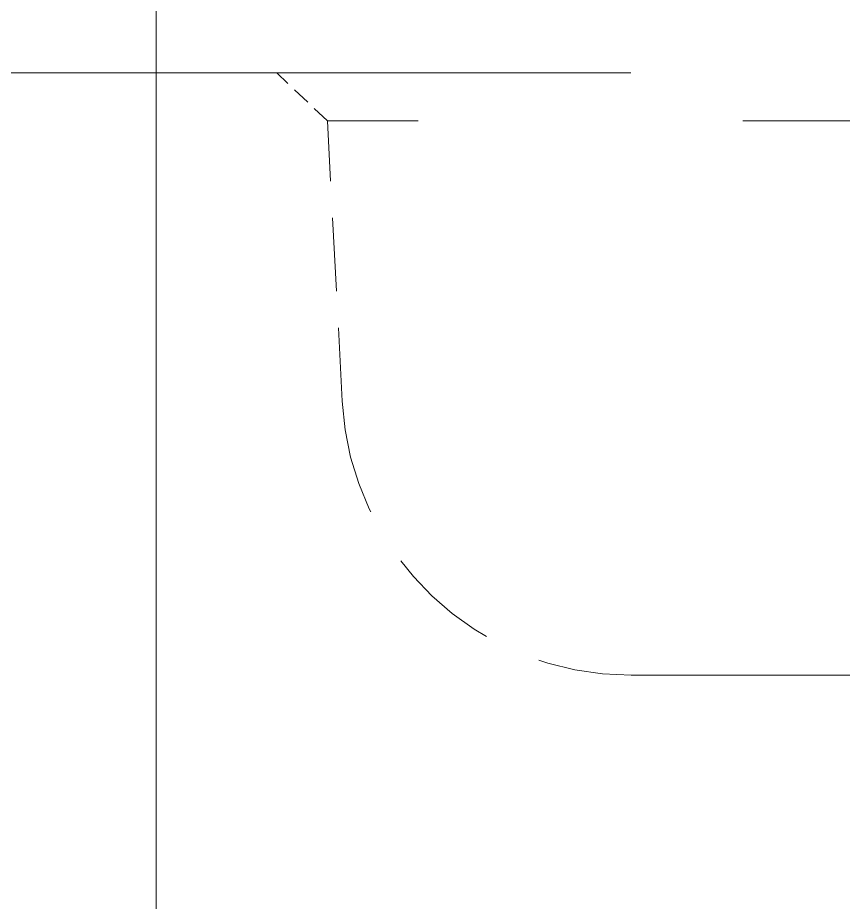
# Model space of a CAD drawing. Header units: millimetres. Extents: x 36 to 2484, y 36 to 1746.
# Drawn here: x 1393.79 to 1410.92, y 990.92 to 1009.27 of the extents above; entities that cross this region are included whole.
import ezdxf

# ---------------------------------------------------------------- set-up
doc = ezdxf.new("R2010")
doc.units = ezdxf.units.MM
doc.header["$LTSCALE"] = 6
doc.linetypes.add('HIDDEN', pattern=[9.525, 6.35, -3.175])
doc.layers.add('가는파선_A3', color=7, linetype='HIDDEN', lineweight=13, true_color=0x008000)
doc.layers.add('굵은실선_A3', color=7, linetype='Continuous', lineweight=18)

msp = doc.modelspace()

# ---------------------------------------------------------------- linework, layer by layer
at = {"layer": '가는파선_A3', "ltscale": 0.363276}
msp.add_line((1392.668, 1008.127), (1422.601, 1008.127), dxfattribs=at)
at = {"layer": '가는파선_A3', "ltscale": 0.009894}
msp.add_line((1400.22, 1007.129), (1399.168, 1008.127), dxfattribs=at)
at = {"layer": '가는파선_A3', "ltscale": 0.353516}
msp.add_line((1503.116, 1007.129), (1400.22, 1007.129), dxfattribs=at)
at = {"layer": '가는파선_A3', "ltscale": 0.040017}
msp.add_line((1400.525, 1001.313), (1400.22, 1007.129), dxfattribs=at)
at = {"layer": '가는파선_A3', "ltscale": 0.354572}
msp.add_line((1496.819, 995.627), (1406.517, 995.627), dxfattribs=at)
at = {"layer": '가는파선_A3', "ltscale": 0.062662}
msp.add_arc((1406.517, 1001.627), 6, 183, 270, dxfattribs=at)
at = {"layer": '굵은실선_A3'}
msp.add_line((1396.668, 987.127), (1396.668, 1027.127), dxfattribs=at)

doc.saveas('drawing.dxf')
